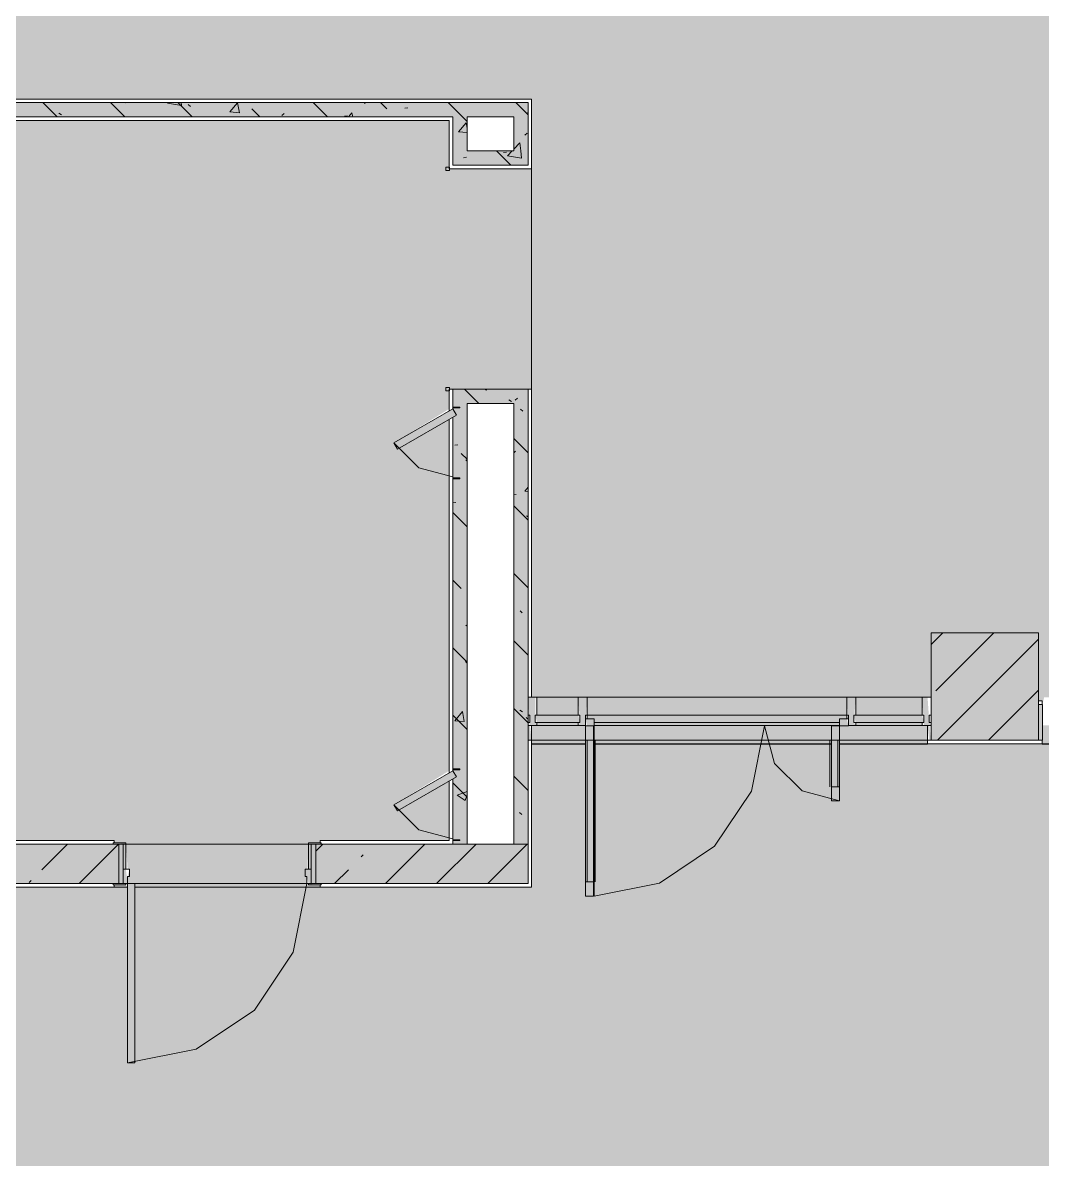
# Model space of a CAD drawing. Header units: millimetres. Extents: x -3817 to 677485, y -22715 to 103890.
# Drawn here: x -809.55 to -764.74, y -19530.17 to -19480.21 of the extents above; entities that cross this region are included whole.
import ezdxf

# ---------------------------------------------------------------- set-up
doc = ezdxf.new("R2010")
doc.units = ezdxf.units.MM
doc.layers.add('PDF _Геометрия', color=7, linetype='Continuous', true_color=0x1d1d1d)
doc.layers.add('PDF _Сплошная заливка', color=7, linetype='Continuous', true_color=0xffffff)

msp = doc.modelspace()

# ---------------------------------------------------------------- hatches: boundary and pattern name
at = {"layer": 'PDF _Сплошная заливка', "transparency": 33554559}
h = msp.add_hatch(color=256, dxfattribs=at)
h.paths.add_polyline_path([(-750.285, -19511.12), (-750.285, -19511.097), (-761.506, -19511.12), (-761.466, -19511.908), (-750.64, -19511.908), (-750.64, -19511.12)], flags=0)
h.paths.add_polyline_path([(-741.829, -19511.916), (-741.679, -19511.908), (-741.758, -19511.097), (-750.285, -19511.12), (-750.285, -19511.908), (-741.829, -19511.908)], flags=0)
h.paths.add_polyline_path([(-787.182, -19511.916), (-787.11, -19511.908), (-784.82, -19511.908), (-784.82, -19511.097), (-787.182, -19511.097)], flags=0)
h.paths.add_polyline_path([(-784.426, -19511.908), (-774.001, -19511.908), (-774.001, -19511.12), (-784.465, -19511.12), (-784.465, -19511.908)], flags=0)
h.paths.add_polyline_path([(-769.938, -19511.908), (-769.781, -19511.908), (-769.781, -19511.097), (-773.647, -19511.12), (-773.647, -19511.908), (-770.012, -19511.908)], flags=0)
h.paths.add_polyline_path([(-764.734, -19511.097), (-764.655, -19510.963), (-764.734, -19511.068)], flags=0)
h.paths.add_polyline_path([(-761.86, -19511.908), (-761.86, -19511.097), (-764.734, -19511.097), (-764.734, -19511.908)], flags=0)
h.paths.add_polyline_path([(-773.332, -19510.805), (-773.253, -19510.805), (-773.332, -19510.648)], flags=0)
h.paths.add_polyline_path([(-744.112, -19395.613), (-744.112, -19395.928), (-747.006, -19395.928), (-746.698, -19396.462), (-746.971, -19396.62), (-747.37, -19395.928), (-750.805, -19395.928), (-750.805, -19395.613), (-747.552, -19395.613), (-747.652, -19395.376), (-747.406, -19395.235), (-747.188, -19395.613), (-744.175, -19395.613)], flags=0)
h.paths.add_polyline_path([(-748.364, -19395.227), (-748.266, -19395.227), (-748.266, -19395.128)], flags=0)
h.paths.add_polyline_path([(-817.496, -19398.172), (-817.496, -19397.581), (-818.834, -19397.581), (-818.834, -19398.172), (-817.653, -19398.172)], flags=0)
h.paths.add_polyline_path([(-817.496, -19410.376), (-818.834, -19410.376), (-818.834, -19410.966), (-817.496, -19410.966), (-817.496, -19410.77)], flags=0)
h.paths.add_polyline_path([(-764.734, -19510.176), (-764.655, -19509.861), (-741.679, -19509.861), (-741.679, -19510.01), (-722.381, -19510.01), (-722.381, -19506.869), (-717.674, -19506.869), (-717.657, -19510.018), (-703.521, -19510.018), (-703.521, -19479.281), (-697.421, -19479.281), (-697.421, -19478.257), (-705.137, -19478.257), (-705.137, -19477.942), (-697.421, -19477.942), (-697.421, -19455.689), (-692.854, -19455.689), (-692.854, -19443.8), (-700.571, -19443.8), (-700.571, -19443.485), (-692.854, -19443.485), (-692.854, -19442.461), (-744.27, -19442.461), (-744.27, -19402.699), (-744.175, -19402.618), (-744.112, -19402.305), (-742.475, -19402.384), (-742.475, -19402.699), (-742.38, -19402.699), (-742.38, -19392.384), (-742.538, -19392.384), (-742.538, -19395.534), (-743.483, -19395.613), (-743.483, -19395.691), (-744.175, -19395.534), (-744.175, -19395.227), (-748.364, -19395.227), (-748.364, -19392.384), (-764.742, -19392.461), (-764.742, -19395.376), (-772.414, -19395.376), (-771.791, -19396.454), (-772.064, -19396.612), (-772.773, -19395.376), (-773.718, -19395.376), (-773.718, -19392.227), (-811.984, -19392.227), (-811.984, -19395.376), (-814.976, -19395.376), (-814.976, -19397.581), (-816.866, -19397.581), (-816.866, -19398.25), (-817.023, -19398.172), (-817.496, -19398.172), (-817.496, -19398.644), (-818.834, -19398.644), (-818.834, -19409.903), (-817.496, -19409.903), (-817.496, -19410.376), (-816.866, -19410.376), (-816.866, -19410.966), (-814.976, -19410.966), (-814.976, -19420.257), (-811.984, -19420.274), (-811.984, -19429.863), (-814.976, -19429.863), (-814.976, -19444.032), (-811.984, -19444.032), (-811.984, -19448.756), (-812.141, -19448.756), (-812.141, -19449.056), (-812.732, -19449.056), (-812.732, -19448.76), (-814.976, -19448.76), (-814.976, -19462.933), (-811.984, -19462.933), (-811.984, -19472.539), (-814.976, -19472.539), (-814.976, -19483.562), (-787.182, -19483.562), (-787.182, -19509.861), (-769.623, -19509.861), (-769.623, -19507.026), (-764.899, -19507.026), (-764.899, -19510.018), (-764.742, -19510.018), (-764.742, -19510.176)], flags=0)
h.paths.add_polyline_path([(-717.753, -19472.964), (-722.153, -19472.964), (-722.153, -19472.795), (-723.138, -19472.795), (-723.138, -19466.968), (-722.153, -19466.968), (-722.153, -19466.728), (-717.161, -19466.728), (-717.161, -19472.964), (-717.674, -19472.964)], flags=0)
h.paths.add_polyline_path([(-765.135, -19471.988), (-769.398, -19471.988), (-769.395, -19467.725), (-765.135, -19467.725), (-765.135, -19470.367)], flags=0)
h.paths.add_polyline_path([(-765.135, -19424.911), (-769.395, -19424.911), (-769.395, -19420.643), (-765.127, -19420.643), (-765.127, -19424.911)], flags=0)
h.paths.add_polyline_path([(-744.112, -19394.636), (-744.112, -19392.384), (-747.774, -19392.384), (-747.774, -19394.636), (-746.225, -19394.636)], flags=0)
for points in [[(-805.528, -19484.35), (-787.339, -19484.35), (-787.359, -19483.72), (-815.134, -19483.72), (-815.134, -19484.35), (-811.984, -19484.35)], [(-790.646, -19486.476), (-790.016, -19486.476), (-790.016, -19484.35), (-790.646, -19484.35), (-790.646, -19484.507)], [(-790.646, -19516.317), (-790.016, -19516.317), (-790.016, -19496.948), (-790.646, -19496.948), (-790.646, -19497.184), (-790.489, -19497.457), (-790.646, -19497.548), (-790.646, -19513.089), (-790.489, -19513.362), (-790.646, -19513.452), (-790.646, -19514.858)], [(-769.623, -19511.75), (-764.899, -19511.75), (-764.899, -19507.026), (-769.623, -19507.026), (-769.623, -19510.018)], [(-787.024, -19511.097), (-786.946, -19511.097), (-787.024, -19510.963), (-787.024, -19509.861), (-787.339, -19509.861), (-787.26, -19511.097), (-787.182, -19511.097)], [(-785.135, -19511.097), (-784.82, -19511.097), (-784.741, -19509.861), (-785.135, -19509.861), (-785.056, -19510.963)], [(-774.863, -19510.648), (-773.332, -19510.648), (-773.332, -19509.861), (-784.741, -19509.861), (-784.741, -19510.648), (-775.557, -19510.648)], [(-773.253, -19511.097), (-772.938, -19511.097), (-773.017, -19510.963), (-772.938, -19509.861), (-773.332, -19509.861), (-773.253, -19511.063)], [(-769.623, -19511.097), (-769.702, -19510.963), (-769.779, -19509.861), (-770.017, -19509.861), (-769.938, -19511.097), (-769.702, -19511.097)], [(-785.135, -19510.963), (-785.056, -19510.963), (-785.135, -19510.648), (-787.024, -19510.648), (-786.946, -19510.963)], [(-774.863, -19510.963), (-773.647, -19510.963), (-773.647, -19510.805), (-773.332, -19510.805), (-773.332, -19510.648), (-784.741, -19510.648), (-784.741, -19510.805), (-784.426, -19510.805), (-784.426, -19510.963), (-778.445, -19510.963)], [(-774.863, -19511.097), (-773.647, -19511.097), (-773.647, -19510.963), (-784.426, -19510.963), (-784.426, -19511.097), (-779.673, -19511.097)], [(-770.017, -19510.963), (-769.938, -19510.963), (-770.017, -19510.648), (-773.017, -19510.648), (-772.938, -19510.963)]]:
    msp.add_hatch(color=256, dxfattribs=at).paths.add_polyline_path(points)
h = msp.add_hatch(color=256, dxfattribs=at)
h.paths.add_polyline_path([(-804.937, -19518.049), (-804.622, -19518.049), (-804.622, -19518.207), (-796.473, -19518.207), (-796.473, -19518.112), (-797.063, -19518.049), (-796.985, -19516.254), (-796.473, -19516.254), (-796.473, -19516.159), (-790.804, -19516.159), (-790.804, -19513.543), (-793.08, -19514.858), (-793.237, -19514.585), (-790.804, -19513.089), (-790.804, -19497.638), (-793.08, -19498.953), (-793.237, -19498.68), (-790.804, -19497.184), (-790.804, -19496.318), (-787.182, -19496.318), (-787.182, -19486.633), (-790.804, -19486.633), (-790.804, -19484.507), (-811.984, -19484.507), (-811.984, -19488.825), (-810.101, -19487.738), (-809.944, -19488.011), (-811.984, -19489.189), (-811.984, -19506.108), (-811.465, -19505.808), (-811.308, -19506.081), (-811.984, -19506.472), (-811.984, -19515.523), (-810.39, -19514.602), (-810.232, -19514.875), (-811.984, -19515.977), (-811.984, -19516.159), (-805.528, -19516.159), (-805.508, -19516.254), (-805.016, -19516.317), (-804.937, -19517.419), (-804.858, -19517.419), (-804.937, -19517.734)], flags=0)
h.paths.add_polyline_path([(-805.528, -19518.207), (-804.937, -19518.207), (-805.016, -19518.112), (-805.528, -19518.112)], flags=0)
h = msp.add_hatch(color=256, dxfattribs=at)
h.paths.add_polyline_path([(-769.623, -19511.75), (-769.702, -19511.097), (-769.781, -19511.097), (-769.702, -19511.75)], flags=0)
h.paths.add_polyline_path([(-787.339, -19511.097), (-787.26, -19510.963), (-787.339, -19511.068)], flags=0)
h.paths.add_polyline_path([(-787.26, -19511.75), (-787.182, -19511.75), (-787.26, -19511.097), (-787.339, -19511.097), (-787.339, -19511.75)], flags=0)
h = msp.add_hatch(color=256, dxfattribs=at)
h.paths.add_polyline_path([(-784.426, -19511.12), (-784.426, -19510.805), (-784.82, -19510.805), (-784.741, -19511.12), (-784.465, -19511.12)], flags=0)
h.paths.add_polyline_path([(-773.332, -19511.12), (-773.253, -19511.097), (-773.332, -19510.805), (-773.647, -19510.805), (-773.647, -19511.12)], flags=0)
at = {"layer": 'PDF _Сплошная заливка', "true_color": 0xe2e2e2, "transparency": 33554559}
for points in [[(-784.82, -19518.6), (-784.465, -19518.6), (-784.465, -19511.12), (-784.82, -19511.12), (-784.82, -19518.207)], [(-774.001, -19514.419), (-773.647, -19514.419), (-773.647, -19511.12), (-774.001, -19511.12), (-774.001, -19512.112)], [(-804.937, -19525.923), (-804.622, -19525.923), (-804.622, -19518.049), (-804.937, -19518.049), (-804.937, -19525.299)]]:
    msp.add_hatch(color=254, dxfattribs=at).paths.add_polyline_path(points)
at = {"layer": 'PDF _Сплошная заливка', "transparency": 33554559}
h = msp.add_hatch(color=256, dxfattribs=at)
h.paths.add_polyline_path([(-845.369, -19524.191), (-845.077, -19524.269), (-845.235, -19524.191)], flags=0)
h.paths.add_polyline_path([(-568.764, -19543.403), (-568.686, -19543.403), (-568.686, -19542.773), (-568.489, -19542.773), (-568.489, -19541.513), (-554.67, -19541.513), (-554.67, -19518.207), (-661.123, -19518.207), (-661.123, -19514.506), (-662.356, -19514.506), (-663.367, -19516.258), (-663.638, -19516.096), (-662.72, -19514.506), (-665.532, -19514.506), (-665.532, -19518.207), (-667.749, -19518.207), (-669.154, -19520.64), (-669.415, -19520.461), (-668.113, -19518.207), (-687.973, -19518.207), (-687.973, -19522.773), (-688.288, -19522.773), (-688.288, -19518.207), (-695.138, -19518.207), (-695.138, -19522.773), (-695.453, -19522.773), (-695.453, -19518.207), (-702.382, -19518.207), (-702.448, -19522.773), (-702.697, -19522.773), (-702.697, -19518.207), (-709.547, -19518.207), (-709.547, -19522.773), (-709.862, -19522.773), (-709.862, -19518.207), (-713.889, -19518.207), (-715.295, -19520.64), (-715.555, -19520.461), (-714.253, -19518.207), (-741.829, -19518.207), (-741.829, -19511.908), (-750.285, -19511.908), (-750.285, -19519.152), (-750.64, -19519.152), (-750.64, -19511.908), (-761.506, -19511.908), (-761.506, -19514.27), (-761.86, -19514.27), (-761.86, -19511.908), (-773.647, -19511.916), (-773.647, -19514.419), (-774.001, -19514.419), (-774.001, -19511.908), (-784.465, -19511.916), (-784.465, -19518.6), (-784.82, -19518.6), (-784.82, -19511.908), (-787.182, -19511.916), (-787.182, -19518.207), (-804.622, -19518.207), (-804.622, -19525.923), (-804.937, -19525.923), (-804.937, -19518.207), (-814.976, -19518.207), (-814.976, -19523.482), (-843.794, -19523.482), (-843.794, -19524.191), (-844.132, -19524.269), (-844.132, -19524.584), (-845.077, -19524.584), (-845.077, -19524.703), (-845.392, -19524.703), (-845.369, -19523.482), (-845.526, -19523.482), (-845.526, -19541.513), (-845.369, -19541.45), (-845.369, -19540.332), (-845.077, -19540.332), (-845.077, -19540.647), (-844.132, -19540.726), (-844.132, -19540.962), (-843.794, -19540.962), (-843.794, -19541.513), (-811.905, -19541.513), (-811.905, -19540.726), (-806.079, -19540.726), (-806.079, -19541.513), (-741.042, -19541.513), (-741.042, -19540.726), (-735.215, -19540.726), (-735.215, -19541.513), (-734.888, -19541.513), (-733.877, -19539.761), (-733.604, -19539.919), (-734.524, -19541.513), (-705.61, -19541.513), (-705.61, -19540.726), (-699.783, -19540.726), (-699.783, -19541.513), (-670.178, -19541.513), (-670.178, -19540.726), (-664.351, -19540.726), (-664.351, -19541.513), (-623.093, -19541.513), (-623.093, -19534.978), (-622.778, -19534.978), (-622.778, -19541.513), (-603.409, -19541.513), (-603.409, -19533.797), (-603.094, -19533.797), (-603.094, -19541.513), (-585.299, -19541.513), (-585.299, -19534.978), (-584.984, -19534.978), (-584.984, -19541.513), (-579.512, -19541.513), (-579.512, -19542.773), (-579.236, -19542.773), (-579.315, -19543.009), (-579.315, -19543.403), (-569.079, -19543.403)], flags=0)
h = msp.add_hatch(color=256, dxfattribs=at)
h.paths.add_polyline_path([(-790.804, -19518.049), (-787.339, -19518.049), (-787.339, -19516.317), (-796.67, -19516.317), (-796.67, -19518.049), (-791.228, -19518.049)], flags=0)
h.paths.add_polyline_path([(-805.567, -19518.049), (-805.331, -19518.049), (-805.331, -19516.317), (-815.134, -19516.317), (-815.134, -19518.049), (-807.592, -19518.049)], flags=0)
at = {"layer": 'PDF _Сплошная заливка', "true_color": 0xfbfbfb, "transparency": 33554559}
msp.add_hatch(color=7, dxfattribs=at).paths.add_polyline_path([(-805.134, -19518.049), (-805.134, -19516.317), (-805.331, -19516.317), (-805.331, -19518.049), (-805.142, -19518.049)])
at = {"layer": 'PDF _Сплошная заливка', "true_color": 0xe2e2e2, "transparency": 33554559}
h = msp.add_hatch(color=254, dxfattribs=at)
h.paths.add_polyline_path([(-804.937, -19518.049), (-805.016, -19517.419), (-805.134, -19517.419), (-805.134, -19518.049), (-805.016, -19518.049)], flags=0)
h.paths.add_polyline_path([(-796.866, -19518.049), (-796.866, -19517.419), (-797.142, -19517.419), (-796.985, -19518.049)], flags=0)

# ---------------------------------------------------------------- linework, layer by layer
at = {"layer": 'PDF _Геометрия', "color": 7, "lineweight": 9}
for points in [[(-812.535, -19486.436), (-812.535, -19489.143), (-812.535, -19484.35), (-790.646, -19484.35), (-790.646, -19486.476), (-790.016, -19486.476), (-787.339, -19486.476), (-787.339, -19485.846), (-787.339, -19484.35), (-787.339, -19483.72), (-815.134, -19483.72), (-815.134, -19472.382), (-816.866, -19472.382), (-816.866, -19484.192), (-843.636, -19484.192), (-843.636, -19434.625)], [(-787.969, -19516.317), (-790.016, -19516.317), (-790.016, -19496.948), (-787.969, -19496.948), (-787.969, -19516.317), (-787.339, -19516.317), (-787.339, -19496.318), (-787.969, -19496.318), (-790.646, -19496.318), (-790.646, -19496.948), (-790.646, -19497.184)], [(-790.016, -19497.105), (-790.016, -19500.255)], [(-790.646, -19500.255), (-790.646, -19497.548), (-790.646, -19513.089)], [(-769.623, -19507.542), (-769.107, -19507.026)], [(-769.42, -19509.584), (-766.862, -19507.026)], [(-769.342, -19511.75), (-764.899, -19507.308)], [(-786.946, -19509.861), (-785.135, -19509.861)], [(-784.82, -19510.963), (-784.82, -19510.648), (-784.741, -19510.648), (-784.741, -19509.861), (-785.135, -19509.861), (-785.135, -19510.648), (-785.056, -19510.648), (-785.056, -19510.963), (-785.135, -19510.963), (-785.135, -19511.097), (-784.82, -19511.097)], [(-773.332, -19509.861), (-784.741, -19509.861), (-773.332, -19509.861), (-773.332, -19510.648), (-773.332, -19510.805), (-773.332, -19510.648), (-784.741, -19510.648), (-773.332, -19510.648)], [(-784.741, -19510.648), (-784.741, -19510.805), (-784.741, -19510.648), (-784.741, -19509.861)], [(-773.253, -19511.097), (-772.938, -19511.097), (-772.938, -19510.963), (-773.017, -19510.963), (-773.017, -19510.648), (-772.938, -19510.648), (-772.938, -19509.861), (-773.332, -19509.861), (-773.332, -19510.648), (-773.253, -19510.648), (-773.253, -19510.963)], [(-772.938, -19509.861), (-770.017, -19509.861)], [(-767.097, -19511.75), (-764.899, -19509.553)], [(-784.82, -19511.75), (-787.339, -19511.75), (-787.339, -19510.648)], [(-786.946, -19510.963), (-786.946, -19511.097), (-786.946, -19510.963), (-785.135, -19510.963)], [(-785.135, -19510.963), (-785.135, -19511.097), (-785.135, -19510.963)], [(-773.647, -19510.963), (-784.426, -19510.963), (-773.647, -19510.963)], [(-769.623, -19510.648), (-769.623, -19511.75), (-773.647, -19511.75)], [(-772.938, -19510.963), (-772.938, -19511.097), (-772.938, -19510.963), (-770.017, -19510.963)], [(-770.017, -19510.963), (-770.017, -19511.097), (-770.017, -19510.963)], [(-774.001, -19511.75), (-784.465, -19511.75)], [(-790.016, -19513.01), (-790.016, -19516.159)], [(-790.646, -19516.159), (-790.646, -19513.452), (-790.646, -19516.317), (-790.016, -19516.317)], [(-805.567, -19516.317), (-812.141, -19516.317), (-812.141, -19515.977)], [(-808.707, -19517.441), (-807.583, -19516.317)], [(-807.071, -19518.049), (-805.338, -19516.317)], [(-805.331, -19518.049), (-805.331, -19516.317)], [(-805.016, -19516.317), (-796.985, -19516.317)], [(-796.67, -19516.628), (-796.358, -19516.317)], [(-796.67, -19516.317), (-796.67, -19518.049)], [(-796.433, -19518.049), (-787.339, -19518.049), (-787.339, -19516.317)], [(-790.646, -19516.317), (-796.433, -19516.317)], [(-794.115, -19516.319), (-794.113, -19516.317)], [(-793.601, -19518.049), (-791.868, -19516.317)], [(-791.356, -19518.049), (-789.623, -19516.317)], [(-789.111, -19518.049), (-787.378, -19516.317)], [(-794.676, -19516.88), (-794.583, -19516.786)], [(-795.846, -19518.049), (-795.237, -19517.441)], [(-809.269, -19518.002), (-809.175, -19517.909)], [(-830.251, -19523.325), (-816.866, -19523.325), (-815.134, -19523.325), (-815.134, -19518.049), (-805.567, -19518.049)], [(-797.063, -19518.049), (-804.622, -19518.049)]]:
    msp.add_lwpolyline(points, dxfattribs=at)
at = {"layer": 'PDF _Геометрия', "color": 253, "lineweight": 9, "true_color": 0xaaaaaa}
for points in [[(-814.976, -19448.756), (-814.976, -19462.933), (-811.984, -19462.933), (-811.984, -19472.539), (-814.976, -19472.539), (-814.976, -19483.562), (-787.182, -19483.562), (-787.182, -19509.861)], [(-790.804, -19497.275), (-790.804, -19496.318), (-787.182, -19496.318), (-787.182, -19486.633), (-790.804, -19486.633), (-790.804, -19484.507), (-811.984, -19484.507), (-811.984, -19488.825)], [(-790.804, -19513.18), (-790.804, -19497.638)], [(-790.646, -19500.176), (-792.142, -19499.775), (-793.237, -19498.68)], [(-764.899, -19510.018), (-764.742, -19510.018), (-764.742, -19510.176)], [(-784.82, -19510.805), (-784.426, -19510.805), (-784.426, -19510.963)], [(-773.647, -19510.963), (-773.647, -19510.805), (-773.253, -19510.805)], [(-787.182, -19511.097), (-787.182, -19511.916), (-784.82, -19511.916)], [(-773.253, -19511.12), (-773.647, -19511.12), (-773.647, -19514.419), (-775.296, -19513.977), (-776.504, -19512.77), (-776.946, -19511.12), (-777.515, -19513.983), (-779.137, -19516.409), (-781.563, -19518.031), (-784.426, -19518.6), (-784.426, -19511.12), (-784.82, -19511.12)], [(-773.647, -19511.916), (-769.781, -19511.916), (-769.781, -19511.097)], [(-784.82, -19511.908), (-787.182, -19511.908), (-787.182, -19518.207), (-804.622, -19518.207), (-796.473, -19518.207), (-796.473, -19518.112)], [(-784.82, -19511.75), (-784.465, -19511.75)], [(-784.741, -19517.97), (-784.741, -19511.75)], [(-774.001, -19511.908), (-784.465, -19511.908)], [(-784.465, -19511.916), (-774.001, -19511.916)], [(-784.394, -19517.97), (-784.394, -19511.75)], [(-774.072, -19513.79), (-774.072, -19511.75)], [(-773.647, -19511.75), (-774.001, -19511.75)], [(-773.726, -19513.79), (-773.726, -19511.75)], [(-761.86, -19511.908), (-773.647, -19511.908)], [(-764.742, -19511.75), (-764.742, -19511.916), (-761.86, -19511.916)], [(-796.473, -19516.254), (-796.473, -19516.159), (-790.804, -19516.159), (-790.804, -19513.543)], [(-773.647, -19513.79), (-774.001, -19513.79)], [(-790.646, -19516.081), (-792.142, -19515.68), (-793.237, -19514.585)], [(-811.984, -19515.886), (-811.984, -19516.159), (-805.528, -19516.159), (-805.528, -19516.254)], [(-784.82, -19517.97), (-784.465, -19517.97)], [(-805.528, -19518.112), (-805.528, -19518.207), (-804.937, -19518.207), (-814.976, -19518.207), (-814.976, -19523.482), (-843.794, -19523.482)], [(-797.063, -19518.049), (-797.663, -19521.062), (-799.369, -19523.617), (-801.924, -19525.324), (-804.937, -19525.923)]]:
    msp.add_lwpolyline(points, dxfattribs=at)
at = {"layer": 'PDF _Геометрия', "color": 8, "lineweight": 9, "true_color": 0x787878}
for points in [[(-808.037, -19484.35), (-808.667, -19483.72)], [(-805.066, -19484.35), (-805.696, -19483.72)], [(-805.096, -19483.72), (-805.042, -19483.724)], [(-805.042, -19483.725), (-805.043, -19483.72)], [(-802.566, -19483.843), (-803.188, -19483.746), (-803.163, -19483.72)], [(-802.098, -19484.35), (-802.728, -19483.72)], [(-802.566, -19483.843), (-802.58, -19483.72)], [(-802.278, -19483.803), (-802.181, -19483.893)], [(-800.021, -19484.164), (-800.44, -19484.127), (-800.102, -19483.725)], [(-800.021, -19484.164), (-800.102, -19483.725)], [(-799.126, -19484.35), (-799.482, -19483.994)], [(-796.158, -19484.35), (-796.788, -19483.72)], [(-794.528, -19483.759), (-794.477, -19483.72)], [(-793.542, -19483.994), (-793.817, -19483.72)], [(-792.753, -19483.963), (-792.622, -19483.946)], [(-790.016, -19484.552), (-790.219, -19484.35), (-790.849, -19483.72)], [(-787.339, -19484.258), (-787.877, -19483.72)], [(-807.961, -19484.183), (-807.85, -19484.254)], [(-804.224, -19484.341), (-804.21, -19484.35)], [(-798.164, -19484.284), (-798.059, -19484.204)], [(-795.404, -19484.312), (-795.273, -19484.295)], [(-795.237, -19484.35), (-795.082, -19484.164)], [(-795.185, -19484.35), (-795.173, -19484.336)], [(-795.171, -19484.35), (-795.173, -19484.337)], [(-795.047, -19484.35), (-795.082, -19484.164)], [(-787.358, -19484.151), (-787.339, -19484.169)], [(-790.016, -19485.039), (-790.398, -19485.006), (-790.061, -19484.603)], [(-790.016, -19484.846), (-790.061, -19484.604)], [(-787.969, -19485.773), (-787.702, -19485.495)], [(-787.625, -19486.16), (-787.661, -19485.846), (-787.702, -19485.495)], [(-787.484, -19485.149), (-787.379, -19485.068)], [(-788.093, -19486.476), (-788.723, -19485.846)], [(-788.421, -19485.911), (-788.29, -19485.894)], [(-787.625, -19486.16), (-788.247, -19486.063), (-788.039, -19485.846)], [(-790.173, -19486.142), (-790.043, -19486.125)], [(-789.5, -19496.948), (-790.13, -19496.318)], [(-789.231, -19496.318), (-789.171, -19496.358)], [(-789.171, -19496.358), (-789.158, -19496.318)], [(-788.184, -19496.782), (-788.073, -19496.853)], [(-787.91, -19496.799), (-787.805, -19496.719)], [(-787.668, -19497.191), (-787.571, -19497.28)], [(-787.339, -19499.108), (-787.969, -19498.478)], [(-790.557, -19498.784), (-790.426, -19498.767)], [(-790.016, -19499.399), (-790.275, -19499.14)], [(-790.073, -19499.429), (-790.016, -19499.481)], [(-787.969, -19499.11), (-787.89, -19499.049)], [(-787.969, -19500.962), (-787.864, -19500.948)], [(-787.339, -19500.814), (-787.485, -19500.801), (-787.339, -19500.628)], [(-790.646, -19501.314), (-790.515, -19501.297)], [(-787.339, -19502.076), (-787.969, -19501.446)], [(-790.016, -19502.371), (-790.646, -19501.741)], [(-787.4, -19501.878), (-787.339, -19501.934)], [(-787.339, -19505.048), (-787.969, -19504.418)], [(-790.275, -19505.079), (-790.646, -19504.709)], [(-787.689, -19506.055), (-787.591, -19506.144)], [(-790.072, -19506.693), (-790.016, -19506.728)], [(-787.339, -19508.016), (-787.969, -19507.386)], [(-790.016, -19508.31), (-790.646, -19507.68)], [(-790.094, -19508.292), (-790.016, -19508.363)], [(-787.346, -19508.435), (-787.339, -19508.434)], [(-790.145, -19510.929), (-790.563, -19510.892), (-790.226, -19510.49)], [(-790.144, -19510.929), (-790.225, -19510.49)], [(-787.339, -19510.987), (-787.969, -19510.357)], [(-787.698, -19510.427), (-787.587, -19510.498)], [(-790.016, -19511.278), (-790.646, -19510.648)], [(-787.42, -19510.742), (-787.339, -19510.816)], [(-787.339, -19513.955), (-787.969, -19513.325)], [(-790.016, -19514.25), (-790.646, -19513.62)], [(-790.103, -19514.404), (-790.451, -19514.169), (-790.016, -19514.002)], [(-790.103, -19514.404), (-790.016, -19514.147)], [(-787.709, -19514.919), (-787.612, -19515.008)], [(-787.949, -19516.317), (-787.969, -19516.297)]]:
    msp.add_lwpolyline(points, dxfattribs=at)
at = {"layer": 'PDF _Геометрия', "color": 7, "lineweight": 9}
for points in [[(-787.969, -19485.846), (-790.016, -19485.846), (-790.016, -19484.35), (-787.969, -19484.35)], [(-790.796, -19486.708), (-790.796, -19486.554), (-790.953, -19486.554), (-790.953, -19486.708)], [(-790.792, -19496.239), (-790.945, -19496.239), (-790.945, -19496.396), (-790.792, -19496.396)], [(-764.899, -19511.75), (-764.899, -19510.176), (-764.899, -19507.026), (-769.623, -19507.026), (-769.623, -19511.75)], [(-787.26, -19510.648), (-787.26, -19510.963), (-787.339, -19510.963), (-787.339, -19511.097), (-786.946, -19511.097), (-786.946, -19510.963), (-787.024, -19510.963), (-787.024, -19510.648), (-786.946, -19510.648), (-786.946, -19509.861), (-787.339, -19509.861), (-787.339, -19510.648)], [(-785.135, -19510.648), (-786.946, -19510.648), (-786.946, -19509.861), (-785.135, -19509.861)], [(-770.017, -19510.648), (-772.938, -19510.648), (-772.938, -19509.861), (-770.017, -19509.861)], [(-769.938, -19510.963), (-770.017, -19510.963), (-770.017, -19511.097), (-769.623, -19511.097), (-769.623, -19510.963), (-769.702, -19510.963), (-769.702, -19510.648), (-769.623, -19510.648), (-769.623, -19509.861), (-770.017, -19509.861), (-770.017, -19510.648), (-769.938, -19510.648)], [(-764.899, -19511.75), (-764.734, -19511.75), (-764.734, -19510.176), (-764.899, -19510.176)], [(-785.056, -19510.648), (-787.024, -19510.648), (-787.024, -19510.963), (-785.056, -19510.963)], [(-769.938, -19510.648), (-773.017, -19510.648), (-773.017, -19510.963), (-769.938, -19510.963)], [(-785.135, -19511.097), (-786.946, -19511.097)], [(-773.647, -19511.097), (-784.426, -19511.097)], [(-770.017, -19511.097), (-772.938, -19511.097)]]:
    msp.add_lwpolyline(points, close=True, dxfattribs=at)
at = {"layer": 'PDF _Геометрия', "color": 253, "lineweight": 9, "true_color": 0xaaaaaa}
for points in [[(-793.237, -19498.68), (-793.08, -19498.953), (-790.489, -19497.457), (-790.646, -19497.184)], [(-790.331, -19497.144), (-790.331, -19497.105), (-790.646, -19497.105), (-790.646, -19497.144)], [(-790.331, -19500.215), (-790.646, -19500.215), (-790.646, -19500.255), (-790.331, -19500.255)], [(-784.82, -19510.805), (-784.426, -19510.805), (-784.426, -19510.963), (-784.426, -19510.805)], [(-784.82, -19511.12), (-784.426, -19511.12), (-784.426, -19510.805), (-784.82, -19510.805)], [(-773.647, -19510.963), (-773.647, -19510.805), (-773.253, -19510.805), (-773.647, -19510.805)], [(-773.647, -19511.12), (-773.253, -19511.12), (-773.253, -19510.805), (-773.647, -19510.805)], [(-784.465, -19511.12), (-784.82, -19511.12), (-784.82, -19518.6), (-784.465, -19518.6), (-784.465, -19511.12), (-784.82, -19511.12), (-784.82, -19518.6), (-784.465, -19518.6)], [(-784.426, -19511.12), (-784.82, -19511.12)], [(-774.001, -19511.12), (-773.647, -19511.12), (-773.647, -19514.419), (-774.001, -19514.419), (-774.001, -19511.12), (-774.001, -19514.419), (-773.647, -19514.419), (-773.647, -19511.12)], [(-773.253, -19511.12), (-773.647, -19511.12)], [(-790.331, -19513.049), (-790.331, -19513.01), (-790.646, -19513.01), (-790.646, -19513.049)], [(-793.237, -19514.585), (-793.08, -19514.858), (-790.489, -19513.362), (-790.646, -19513.089)], [(-805.016, -19516.254), (-805.567, -19516.254), (-805.567, -19516.317), (-805.016, -19516.317)], [(-805.134, -19516.317), (-805.331, -19516.317), (-805.331, -19518.049), (-805.134, -19518.049)], [(-805.016, -19516.317), (-805.134, -19516.317), (-805.134, -19517.419), (-805.016, -19517.419)], [(-796.985, -19516.254), (-796.985, -19516.317), (-796.433, -19516.317), (-796.433, -19516.254)], [(-796.985, -19516.317), (-796.985, -19517.419), (-796.866, -19517.419), (-796.866, -19516.317)], [(-796.866, -19516.317), (-796.866, -19518.049), (-796.67, -19518.049), (-796.67, -19516.317)], [(-790.331, -19516.12), (-790.646, -19516.12), (-790.646, -19516.159), (-790.331, -19516.159)], [(-804.937, -19518.049), (-804.937, -19517.734), (-804.858, -19517.734), (-804.858, -19517.419), (-805.134, -19517.419), (-805.134, -19518.049)], [(-797.063, -19518.049), (-796.866, -19518.049), (-796.866, -19517.419), (-797.142, -19517.419), (-797.142, -19517.734), (-797.063, -19517.734)], [(-805.016, -19518.049), (-805.567, -19518.049), (-805.567, -19518.112), (-805.016, -19518.112)], [(-805.016, -19518.041), (-805.134, -19518.041), (-805.134, -19518.049), (-805.016, -19518.049)], [(-804.937, -19525.923), (-804.622, -19525.923), (-804.622, -19518.049), (-804.937, -19518.049)], [(-796.985, -19518.041), (-796.985, -19518.049), (-796.866, -19518.049), (-796.866, -19518.041)], [(-796.985, -19518.049), (-796.985, -19518.112), (-796.433, -19518.112), (-796.433, -19518.049)]]:
    msp.add_lwpolyline(points, close=True, dxfattribs=at)
at = {"layer": 'PDF _Сплошная заливка', "lineweight": 60, "transparency": 33554559}
for points in [[(-787.339, -19485.846), (-787.339, -19484.35), (-787.969, -19485.846), (-787.969, -19484.35)], [(-787.339, -19486.476), (-787.339, -19485.846), (-790.016, -19486.476), (-790.016, -19485.846)], [(-790.646, -19496.948), (-787.969, -19496.948), (-790.646, -19496.318), (-787.969, -19496.318)], [(-787.339, -19516.317), (-787.339, -19496.318), (-787.969, -19516.317), (-787.969, -19496.318)], [(-785.135, -19510.648), (-785.135, -19509.861), (-786.946, -19510.648), (-786.946, -19509.861)], [(-770.017, -19510.648), (-770.017, -19509.861), (-772.938, -19510.648), (-772.938, -19509.861)], [(-764.899, -19511.75), (-764.734, -19511.75), (-764.899, -19510.176), (-764.742, -19510.176)], [(-785.135, -19511.097), (-785.135, -19510.963), (-786.946, -19511.097), (-786.946, -19510.963)], [(-770.017, -19511.097), (-770.017, -19510.963), (-772.938, -19511.097), (-772.938, -19510.963)]]:
    msp.add_solid(points, dxfattribs=at)
at = {"layer": 'PDF _Сплошная заливка', "color": 254, "lineweight": 60, "true_color": 0xe2e2e2, "transparency": 33554559}
for points in [[(-793.08, -19498.953), (-790.489, -19497.457), (-793.237, -19498.68), (-790.646, -19497.184)], [(-793.08, -19514.858), (-790.489, -19513.362), (-793.237, -19514.585), (-790.646, -19513.089)], [(-805.016, -19517.419), (-805.016, -19516.317), (-805.134, -19517.419), (-805.134, -19516.317)], [(-796.866, -19517.419), (-796.866, -19516.317), (-796.985, -19517.419), (-796.985, -19516.317)], [(-796.433, -19516.317), (-796.473, -19516.254), (-796.473, -19516.317)], [(-796.433, -19518.112), (-796.473, -19518.049), (-796.473, -19518.112)]]:
    msp.add_solid(points, dxfattribs=at)
at = {"layer": 'PDF _Сплошная заливка', "color": 7, "lineweight": 60, "true_color": 0xfbfbfb, "transparency": 33554559}
msp.add_solid([(-796.67, -19518.049), (-796.67, -19516.317), (-796.866, -19518.049), (-796.866, -19516.317)], dxfattribs=at)

doc.saveas('drawing.dxf')
